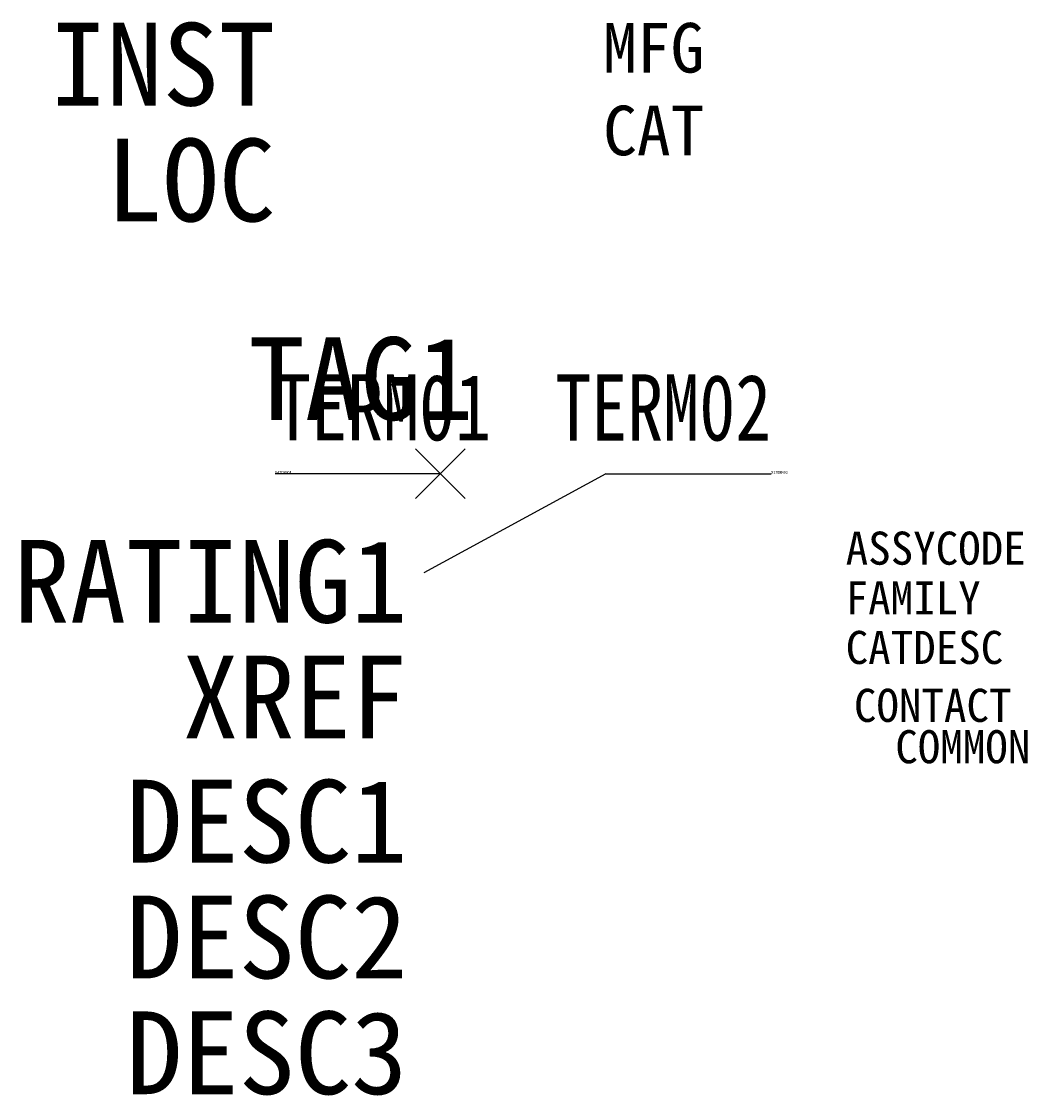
# Model space of a CAD drawing. Header units: millimetres. Extents: x -12.7 to 17.7, y -18.8 to 13.7.
import ezdxf
from ezdxf.enums import TextEntityAlignment as Align

# ---------------------------------------------------------------- set-up
doc = ezdxf.new("R2010")
doc.units = ezdxf.units.MM
doc.header["$LTSCALE"] = 12
doc.styles.add('WD_IEC', font='simhei.ttf')

msp = doc.modelspace()

# ---------------------------------------------------------------- linework, layer by layer
for p, q in [((-0.75, -0.75), (0.75, 0.75)), ((-0.75, 0.75), (0.75, -0.75)), ((0, 0), (-5, 0)), ((5, 0), (-0.5, -3)), ((5, 0), (10, 0))]:
    msp.add_line(p, q)

# ---------------------------------------------------------------- texts
at = {"style": 'WD_IEC'}
for tag, text, p in [('INST', '', (-5, 11.125)), ('LOC', '', (-5, 7.625)), ('TAG1', 'QF', (1, 1.625)), ('RATING1', '', (-1, -4.5)), ('XREF', '', (-1, -8)), ('DESC1', '', (-1, -11.75)), ('DESC2', '', (-1, -15.25)), ('DESC3', '', (-1, -18.75))]:
    msp.add_attdef(tag, text=text, height=2.5, dxfattribs=at).set_placement(p, align=Align.RIGHT)
for tag, p, s, height, flags in [('MFG', (4.917, 12.122), '', 1.5, 9), ('CAT', (4.917, 9.622), '', 1.5, 9), ('X4TERM01', (-5, 0), '', 0.08, 1), ('X1TERM02', (10, 0), '', 0.08, 1), ('ASSYCODE', (12.25, -2.75), '', 1, 1), ('FAMILY', (12.25, -4.25), 'CB', 1, 1), ('CATDESC', (12.25, -5.75), '', 1, 1), ('CONTACT', (12.5, -7.5), 'NO', 1, 1), ('COMMON', (13.75, -8.75), '02', 1, 1)]:
    msp.add_attdef(tag, p, s, height=height, dxfattribs=dict(at, flags=flags))
at = {"style": 'WD_IEC', "width": 0.8}
msp.add_attdef('TERM01', (-5, 1.007), '', height=2, dxfattribs=at)
msp.add_attdef('TERM02', text='', height=2, dxfattribs=at).set_placement((10, 1.003), align=Align.RIGHT)

doc.saveas('drawing.dxf')
